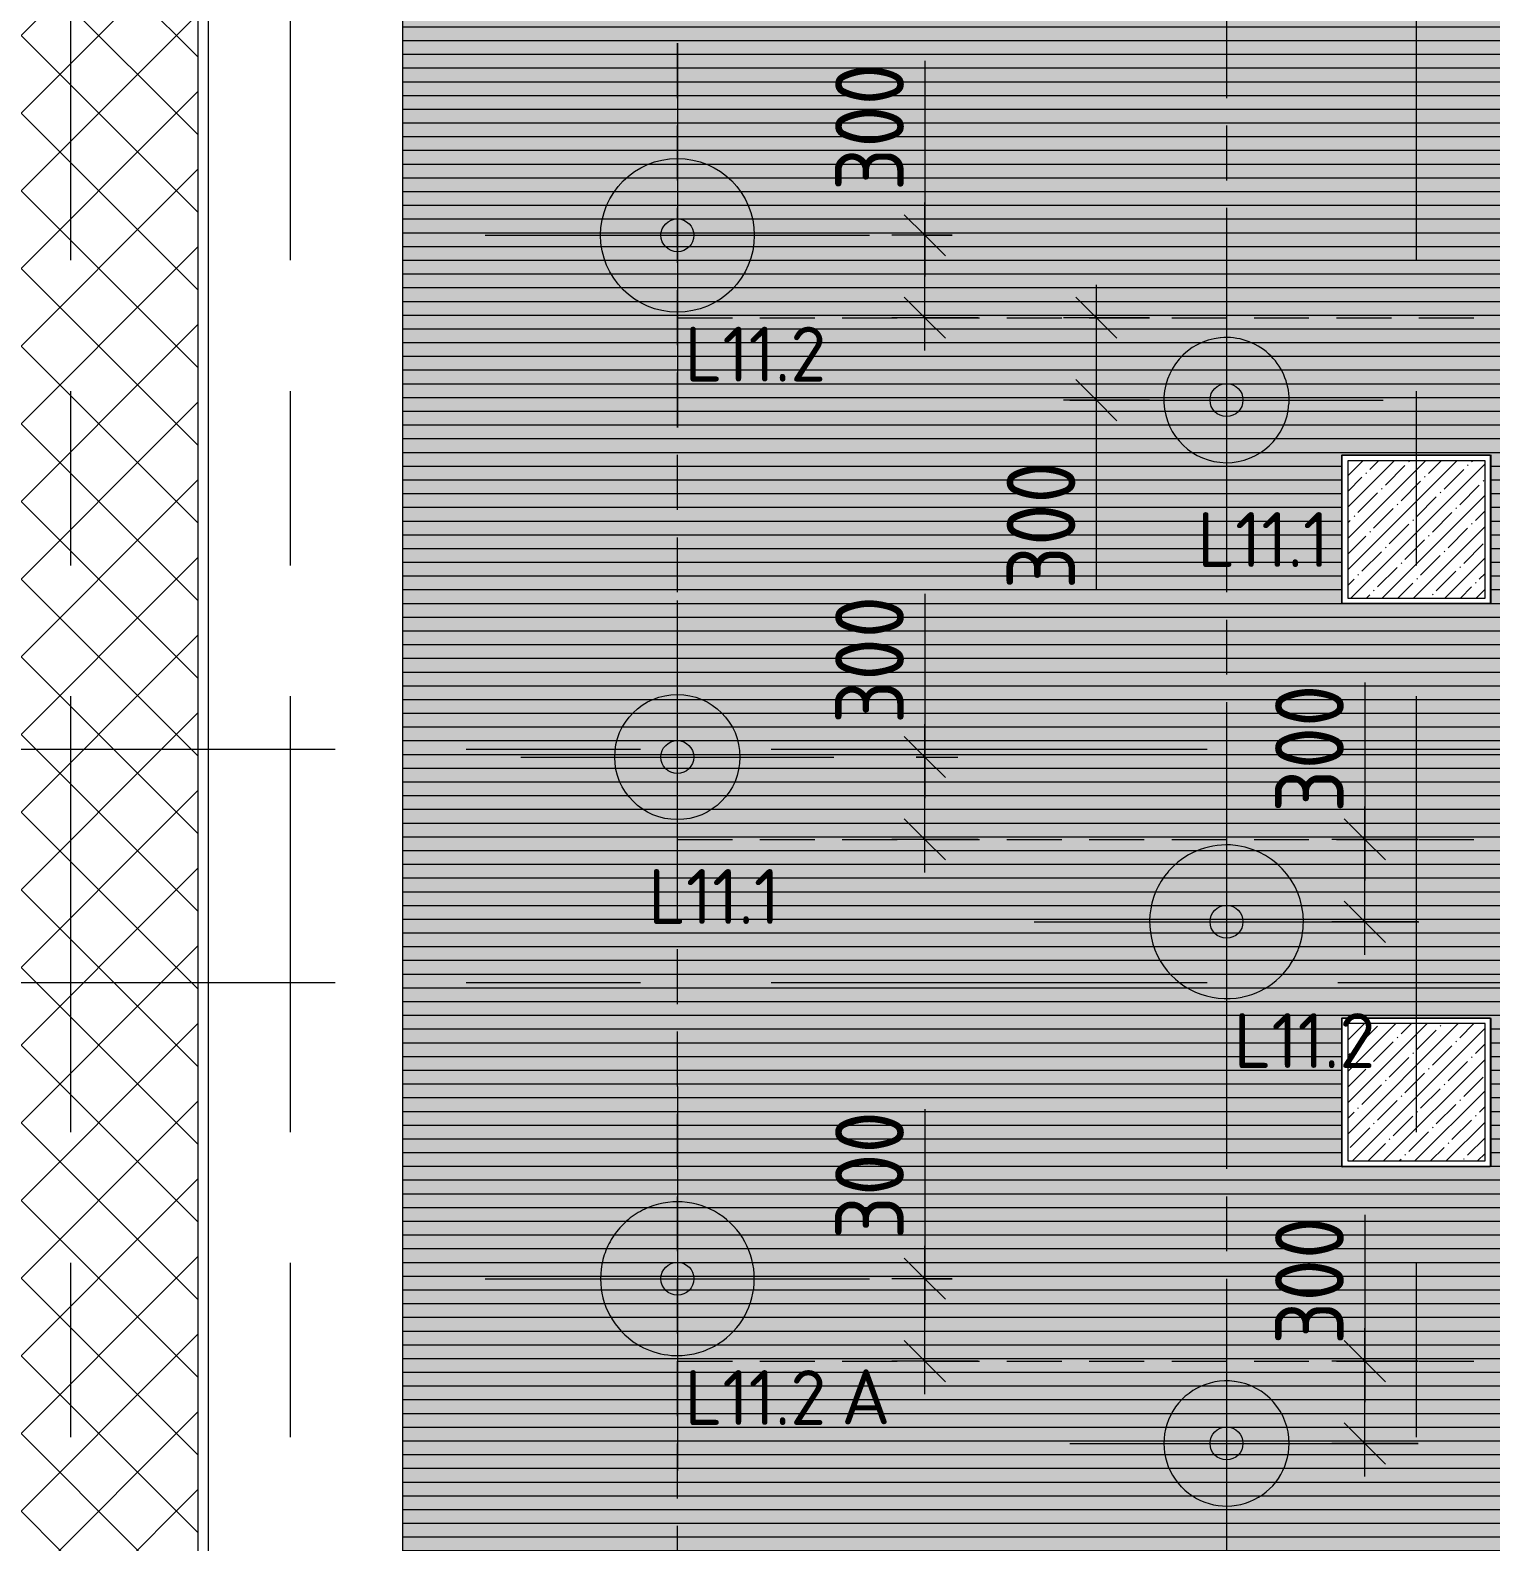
# Model space of a CAD drawing. Header units: millimetres. Extents: x 35224 to 234359, y -8553 to 29000.
# Drawn here: x 65512 to 70831, y 19263 to 24768 of the extents above; entities that cross this region are included whole.
import ezdxf

# ---------------------------------------------------------------- set-up
doc = ezdxf.new("R2010")
doc.units = ezdxf.units.MM
doc.linetypes.add('ADSK_Штрих_ш2 п1', pattern=[300, 200, -100])
doc.linetypes.add('Осевая', pattern=[3175, 635, -476.25, 1587.5, -476.25])
for name, color, linetype, lineweight in [('A-ANNO-DIMS', 7, 'Continuous', 9), ('A-ANNO-DIMS-100', 7, 'Continuous', 9), ('A-CLNG-PATT', 7, 'Continuous', 9), ('A-DETL-1', 7, 'ADSK_Штрих_ш2 п1', 9), ('A-DETL-GENF', 7, 'Continuous', 9), ('A-GENM', 7, 'Continuous', 9), ('E-LITE-EQPM-IDEN', 7, 'Continuous', 9), ('I-WALL', 7, 'Continuous', 9), ('S-COLS', 7, 'Continuous', 9), ('Оси-2', 7, 'Осевая', 9)]:
    doc.layers.add(name, color=color, linetype=linetype, lineweight=lineweight)
for name, color, linetype, lineweight, true_color in [('A-CLNG-1', 7, 'Continuous', 9, 0xc0c0c0), ('E-LITE-EQPM-1', 1, 'Continuous', 9, 0xff0000), ('G-ANNO-TEXT-1', 1, 'Continuous', 9, 0xff0000)]:
    doc.layers.add(name, color=color, linetype=linetype, lineweight=lineweight, true_color=true_color)
doc.layers.add('A-CLNG-PATT-1', color=7, linetype='Continuous', lineweight=9, transparency=1)
doc.styles.add('GOST Common', font='GOST_Common.ttf', dxfattribs={"height": 200})
doc.styles.add('ISOCPEUR', font='isocpeur.ttf', dxfattribs={"width": 0.9, "height": 250})
doc.styles.add('ISOCPEUR_1', font='isocpeur.ttf', dxfattribs={"height": 200})
doc.dimstyles.new('ISO-2_5_0_9К_БОЛЬШОЙ_1', dxfattribs={"dimscale": 304.8, "dimtxt": 248.995294, "dimasz": 0.492126, "dimexe": 0.393701, "dimexo": 0.984252, "dimgap": 0, "dimtad": 1, "dimdec": 0, "dimrnd": 10, "dimzin": 0, "dimdsep": 46, "dimtxsty": 'ISOCPEUR', "dimblk1": 'OBLIQUE', "dimblk2": 'OBLIQUE', "dimsah": 1, "dimcen": 0.09, "dimdle": 0.393701, "dimazin": 0, "dimtfac": 1, "dimtdec": 4, "dimtix": 1, "dimtmove": 1, "dimatfit": 3, "dimfxl": 1, "dimtvp": 1, "dimtolj": 1, "dimtzin": 0, "dimarcsym": 2})

# ---------------------------------------------------------------- blocks, each defined once
blk = doc.blocks.new('BSC_Колонна _Прямоугольная - 500х500-V19-План расстановки осветительного оборудования 3 этажа в осях 12-23')
at = {"layer": 'S-COLS'}
h = blk.add_hatch(dxfattribs=at)
h.set_pattern_fill('FP_14', color=256, style=0, pattern_type=2)
h.set_pattern_definition([(45, (-70560, -22950), (-57.02463, 57.02463), []), (45, (-70502.975, -22950), (-57.02463, 57.02463), [100.806, -20.161, 3.353, -16.808])])
h.paths.add_polyline_path([(-250, -250), (250, -250), (250, 250), (-250, 250)])
for p, q in [((250, 250), (-250, 250)), ((-250, 250), (-250, -250)), ((250, -250), (250, 250)), ((-250, -250), (250, -250))]:
    blk.add_line(p, q, dxfattribs=at)
blk = doc.blocks.new('парапет5 - парапет-20001254-План расстановки осветительного оборудования 3 этажа в осях 12-23')
at = {"layer": 'A-GENM'}
for p, q in [((66122.1, 26658.1), (66122.1, 11257)), ((66160.1, 26658.1), (66160.1, 11257)), ((66868.6, 11257), (66868.6, 26658.1))]:
    blk.add_line(p, q, dxfattribs=at)
blk = doc.blocks.new('BSC_Колонна _Прямоугольная - 500х500-V27-План расстановки осветительного оборудования 3 этажа в осях 12-23')
at = {"layer": 'S-COLS'}
h = blk.add_hatch(dxfattribs=at)
h.set_pattern_fill('FP_21', color=256, style=0, pattern_type=2)
h.set_pattern_definition([(45, (-70560, -20900), (-57.02463, 57.02463), []), (45, (-70502.975, -20900), (-57.02463, 57.02463), [100.806, -20.161, 3.353, -16.808])])
h.paths.add_polyline_path([(-250, -250), (250, -250), (250, 250), (-250, 250)])
for p, q in [((250, 250), (-250, 250)), ((-250, 250), (-250, -250)), ((250, -250), (250, 250)), ((-250, -250), (250, -250))]:
    blk.add_line(p, q, dxfattribs=at)
blk = doc.blocks.new('BOLA Подвесной круглый светильник - 560мм-32913186-План расстановки осветительного оборудования 3 этажа в осях 12-23')
at = {"layer": 'A-DETL-GENF'}
for p, q in [((0, 700), (0, -700)), ((-700, 0), (419.8, 0)), ((420.8, 0), (700, 0))]:
    blk.add_line(p, q, dxfattribs=at)
for radius in [280, 60]:
    blk.add_circle((0, 0), radius, dxfattribs=at)
blk = doc.blocks.new('BOLA Подвесной круглый светильник - Накладной точечный 2-V58-План расстановки осветительного оборудования 3 этажа в осях 12-23')
at = {"layer": 'A-DETL-GENF'}
for p, q in [((0, 570), (0, 204.9)), ((0, 204), (0, -270.2)), ((-570, 0), (-242.9, 0)), ((-241.9, 0), (211.7, 0)), ((212.7, 0), (420.3, 0)), ((421.3, 0), (452.8, 0)), ((453.8, 0), (570, 0)), ((0, -271.4), (0, -570))]:
    blk.add_line(p, q, dxfattribs=at)
blk.add_circle((0, 0), 60, dxfattribs=at)
for start, end in [(95.6881, 356.4943), (360, 95.4359), (356.7098, 360)]:
    blk.add_arc((0, 0), 228, start, end, dxfattribs=at)
blk = doc.blocks.new('BOLA Подвесной круглый светильник - 560мм-V61-План расстановки осветительного оборудования 3 этажа в осях 12-23')
at = {"layer": 'A-DETL-GENF'}
for p, q in [((0, 700), (0, -700)), ((-700, 0), (426.9, 0)), ((427.9, 0), (577.6, 0)), ((578.6, 0), (700, 0))]:
    blk.add_line(p, q, dxfattribs=at)
for radius in [280, 60]:
    blk.add_circle((0, 0), radius, dxfattribs=at)
blk = doc.blocks.new('BOLA Подвесной круглый светильник - Накладной точечный 2-V53-План расстановки осветительного оборудования 3 этажа в осях 12-23')
at = {"layer": 'A-DETL-GENF'}
for p, q in [((0, 570), (0, -570)), ((-570, 0), (570, 0))]:
    blk.add_line(p, q, dxfattribs=at)
for radius in [228, 60]:
    blk.add_circle((0, 0), radius, dxfattribs=at)
blk = doc.blocks.new('BOLA Подвесной круглый светильник - 560мм-V66-План расстановки осветительного оборудования 3 этажа в осях 12-23')
at = {"layer": 'A-DETL-GENF'}
for p, q in [((0, 700), (0, -700)), ((-700, 0), (-103.3, 0)), ((-102.3, 0), (193.6, 0)), ((194.6, 0), (420.4, 0)), ((421.4, 0), (545.9, 0)), ((546.9, 0), (700, 0))]:
    blk.add_line(p, q, dxfattribs=at)
blk.add_circle((0, 0), 60, dxfattribs=at)
for start, end in [(87.306, 138.9326), (360, 87.1084), (139.1169, 281.7455), (338.9041, 360), (281.9333, 338.6924)]:
    blk.add_arc((0, 0), 280, start, end, dxfattribs=at)
blk = doc.blocks.new('BOLA Подвесной круглый светильник - Накладной точечный 2-V73-План расстановки осветительного оборудования 3 этажа в осях 12-23')
at = {"layer": 'A-DETL-GENF'}
for p, q in [((0, 570), (0, -570)), ((-570, 0), (-84.7, 0)), ((-83.7, 0), (420.4, 0)), ((421.4, 0), (530.3, 0)), ((531.3, 0), (570, 0))]:
    blk.add_line(p, q, dxfattribs=at)
blk.add_circle((0, 0), 60, dxfattribs=at)
for start, end in [(82.8785, 223.7952), (360, 82.6264), (224.0392, 360)]:
    blk.add_arc((0, 0), 228, start, end, dxfattribs=at)
blk = doc.blocks.new('BOLA Подвесной круглый светильник - 560мм-V76-План расстановки осветительного оборудования 3 этажа в осях 12-23')
at = {"layer": 'A-DETL-GENF'}
for p, q in [((0, 700), (0, -700)), ((-700, 0), (700, 0))]:
    blk.add_line(p, q, dxfattribs=at)
blk.add_circle((0, 0), 60, dxfattribs=at)
for start, end in [(360, 115.2), (115.2, 129.6), (129.6, 144), (144, 158.4), (158.4, 172.8), (172.8, 230.4), (302.4, 360), (230.4, 273.6), (273.6, 288), (288, 302.4)]:
    blk.add_arc((0, 0), 280, start, end, dxfattribs=at)
blk = doc.blocks.new('DIMBLOCK129-План расстановки осветительного оборудования 3 этажа в осях 12-23')
at = {"layer": 'A-ANNO-DIMS-100'}
for p, q in [((68770.2, 24656.3), (68770.2, 24082.2)), ((68770.2, 23601), (68770.2, 24141)), ((68770.2, 24082.2), (68770.2, 23871)), ((68869, 24021), (68650.2, 24021)), ((68770.2, 24021), (68869, 24021)), ((68964.1, 23721), (68650.2, 23721)), ((68770.2, 23721), (68964.1, 23721))]:
    blk.add_line(p, q, dxfattribs=at)
at = {"layer": 'A-ANNO-DIMS-100', "lineweight": 20}
for p, q in [((68770.2, 24021), (68695.2, 24096)), ((68770.2, 24021), (68845.2, 23946)), ((68770.2, 23721), (68695.2, 23796)), ((68770.2, 23721), (68845.2, 23646))]:
    blk.add_line(p, q, dxfattribs=at)
at = {"layer": 'A-ANNO-DIMS-100', "color": 0, "insert": (68443.6, 24182.2), "char_height": 250, "width": 568.858, "attachment_point": 1, "rotation": 90, "line_spacing_factor": 1.149209, "style": 'ISOCPEUR'}
blk.add_mtext('300', dxfattribs=at)
blk = doc.blocks.new('_Oblique')
at = {"color": 0, "linetype": 'ByBlock', "lineweight": -2}
blk.add_line((-0.5, -0.5), (0.5, 0.5), dxfattribs=at)
blk = doc.blocks.new('DIMBLOCK130-План расстановки осветительного оборудования 3 этажа в осях 12-23')
at = {"layer": 'A-ANNO-DIMS-100'}
for p, q in [((69394.7, 23301), (69394.7, 23841)), ((69588.6, 23721), (69274.7, 23721)), ((69394.7, 23721), (69588.6, 23721)), ((69394.7, 23305.7), (69394.7, 23571)), ((69588.6, 23421), (69274.7, 23421)), ((69394.7, 23421), (69588.6, 23421)), ((69394.7, 22731.7), (69394.7, 23305.7))]:
    blk.add_line(p, q, dxfattribs=at)
at = {"layer": 'A-ANNO-DIMS-100', "lineweight": 20}
for p, q in [((69394.7, 23721), (69319.7, 23796)), ((69394.7, 23721), (69469.7, 23646)), ((69394.7, 23421), (69319.7, 23496)), ((69394.7, 23421), (69469.7, 23346))]:
    blk.add_line(p, q, dxfattribs=at)
at = {"layer": 'A-ANNO-DIMS-100', "color": 0, "insert": (69068, 22731.7), "char_height": 250, "width": 568.858, "attachment_point": 1, "rotation": 90, "line_spacing_factor": 1.149209, "style": 'ISOCPEUR'}
blk.add_mtext('300', dxfattribs=at)
blk = doc.blocks.new('DIMBLOCK132-План расстановки осветительного оборудования 3 этажа в осях 12-23')
at = {"layer": 'A-ANNO-DIMS-100'}
for p, q in [((69394.7, 23301), (69394.7, 23841)), ((69588.6, 23721), (69274.7, 23721)), ((69394.7, 23721), (69588.6, 23721)), ((69394.7, 23305.7), (69394.7, 23571)), ((69588.6, 23421), (69274.7, 23421)), ((69394.7, 23421), (69588.6, 23421)), ((69394.7, 22731.7), (69394.7, 23305.7))]:
    blk.add_line(p, q, dxfattribs=at)
at = {"layer": 'A-ANNO-DIMS-100', "lineweight": 20}
for p, q in [((69394.7, 23721), (69319.7, 23796)), ((69394.7, 23721), (69469.7, 23646)), ((69394.7, 23421), (69319.7, 23496)), ((69394.7, 23421), (69469.7, 23346))]:
    blk.add_line(p, q, dxfattribs=at)
at = {"layer": 'A-ANNO-DIMS-100', "color": 0, "insert": (69068, 22731.7), "char_height": 250, "width": 568.858, "attachment_point": 1, "rotation": 90, "line_spacing_factor": 1.149209, "style": 'ISOCPEUR'}
blk.add_mtext('300', dxfattribs=at)
blk = doc.blocks.new('DIMBLOCK134-План расстановки осветительного оборудования 3 этажа в осях 12-23')
at = {"layer": 'A-ANNO-DIMS-100'}
for p, q in [((69394.7, 23301), (69394.7, 23841)), ((69588.6, 23721), (69274.7, 23721)), ((69394.7, 23721), (69588.6, 23721)), ((69394.7, 23305.7), (69394.7, 23571)), ((69588.6, 23421), (69274.7, 23421)), ((69394.7, 23421), (69588.6, 23421)), ((69394.7, 22731.7), (69394.7, 23305.7))]:
    blk.add_line(p, q, dxfattribs=at)
at = {"layer": 'A-ANNO-DIMS-100', "lineweight": 20}
for p, q in [((69394.7, 23721), (69319.7, 23796)), ((69394.7, 23721), (69469.7, 23646)), ((69394.7, 23421), (69319.7, 23496)), ((69394.7, 23421), (69469.7, 23346))]:
    blk.add_line(p, q, dxfattribs=at)
at = {"layer": 'A-ANNO-DIMS-100', "color": 0, "insert": (69068, 22731.7), "char_height": 250, "width": 568.858, "attachment_point": 1, "rotation": 90, "line_spacing_factor": 1.149209, "style": 'ISOCPEUR'}
blk.add_mtext('300', dxfattribs=at)
blk = doc.blocks.new('DIMBLOCK136-План расстановки осветительного оборудования 3 этажа в осях 12-23')
at = {"layer": 'A-ANNO-DIMS-100'}
for p, q in [((69394.7, 23301), (69394.7, 23841)), ((69588.6, 23721), (69274.7, 23721)), ((69394.7, 23721), (69588.6, 23721)), ((69394.7, 23305.7), (69394.7, 23571)), ((69588.6, 23421), (69274.7, 23421)), ((69394.7, 23421), (69588.6, 23421)), ((69394.7, 22731.7), (69394.7, 23305.7))]:
    blk.add_line(p, q, dxfattribs=at)
at = {"layer": 'A-ANNO-DIMS-100', "lineweight": 20}
for p, q in [((69394.7, 23721), (69319.7, 23796)), ((69394.7, 23721), (69469.7, 23646)), ((69394.7, 23421), (69319.7, 23496)), ((69394.7, 23421), (69469.7, 23346))]:
    blk.add_line(p, q, dxfattribs=at)
at = {"layer": 'A-ANNO-DIMS-100', "color": 0, "insert": (69068, 22731.7), "char_height": 250, "width": 568.858, "attachment_point": 1, "rotation": 90, "line_spacing_factor": 1.149209, "style": 'ISOCPEUR'}
blk.add_mtext('300', dxfattribs=at)
blk = doc.blocks.new('DIMBLOCK139-План расстановки осветительного оборудования 3 этажа в осях 12-23')
at = {"layer": 'A-ANNO-DIMS-100'}
for p, q in [((68770.2, 22715.2), (68770.2, 22141.1)), ((68770.2, 21701), (68770.2, 22241)), ((68770.2, 22141.1), (68770.2, 21971)), ((68738.6, 22121), (68890.2, 22121)), ((68770.2, 22121), (68738.6, 22121)), ((68964.1, 21821), (68650.2, 21821)), ((68770.2, 21821), (68964.1, 21821))]:
    blk.add_line(p, q, dxfattribs=at)
at = {"layer": 'A-ANNO-DIMS-100', "lineweight": 20}
for p, q in [((68770.2, 22121), (68695.2, 22196)), ((68770.2, 22121), (68845.2, 22046)), ((68770.2, 21821), (68695.2, 21896)), ((68770.2, 21821), (68845.2, 21746))]:
    blk.add_line(p, q, dxfattribs=at)
at = {"layer": 'A-ANNO-DIMS-100', "color": 0, "insert": (68443.6, 22241.1), "char_height": 250, "width": 568.858, "attachment_point": 1, "rotation": 90, "line_spacing_factor": 1.149209, "style": 'ISOCPEUR'}
blk.add_mtext('300', dxfattribs=at)
blk = doc.blocks.new('DIMBLOCK140-План расстановки осветительного оборудования 3 этажа в осях 12-23')
at = {"layer": 'A-ANNO-DIMS-100'}
for p, q in [((68770.2, 20838.7), (68770.2, 20264.6)), ((68770.2, 19801), (68770.2, 20341)), ((68770.2, 20264.6), (68770.2, 20071)), ((68869, 20221), (68650.2, 20221)), ((68770.2, 20221), (68869, 20221)), ((68964.1, 19921), (68650.2, 19921)), ((68770.2, 19921), (68964.1, 19921))]:
    blk.add_line(p, q, dxfattribs=at)
at = {"layer": 'A-ANNO-DIMS-100', "lineweight": 20}
for p, q in [((68770.2, 20221), (68695.2, 20296)), ((68770.2, 20221), (68845.2, 20146)), ((68770.2, 19921), (68695.2, 19996)), ((68770.2, 19921), (68845.2, 19846))]:
    blk.add_line(p, q, dxfattribs=at)
at = {"layer": 'A-ANNO-DIMS-100', "color": 0, "insert": (68443.6, 20364.6), "char_height": 250, "width": 568.858, "attachment_point": 1, "rotation": 90, "line_spacing_factor": 1.149209, "style": 'ISOCPEUR'}
blk.add_mtext('300', dxfattribs=at)
blk = doc.blocks.new('DIMBLOCK144-План расстановки осветительного оборудования 3 этажа в осях 12-23')
at = {"layer": 'A-ANNO-DIMS-100'}
for p, q in [((70372.3, 20454.1), (70372.3, 19880.1)), ((70372.3, 19501), (70372.3, 20041)), ((70566.2, 19921), (70252.3, 19921)), ((70372.3, 19921), (70566.2, 19921)), ((70372.3, 19880.1), (70372.3, 19771)), ((70566.2, 19621), (70252.3, 19621)), ((70372.3, 19621), (70566.2, 19621))]:
    blk.add_line(p, q, dxfattribs=at)
at = {"layer": 'A-ANNO-DIMS-100', "lineweight": 20}
for p, q in [((70372.3, 19921), (70297.3, 19996)), ((70372.3, 19921), (70447.3, 19846)), ((70372.3, 19621), (70297.3, 19696)), ((70372.3, 19621), (70447.3, 19546))]:
    blk.add_line(p, q, dxfattribs=at)
at = {"layer": 'A-ANNO-DIMS-100', "color": 0, "insert": (70045.7, 19980.1), "char_height": 250, "width": 568.858, "attachment_point": 1, "rotation": 90, "line_spacing_factor": 1.149209, "style": 'ISOCPEUR'}
blk.add_mtext('300', dxfattribs=at)
blk = doc.blocks.new('DIMBLOCK145-План расстановки осветительного оборудования 3 этажа в осях 12-23')
at = {"layer": 'A-ANNO-DIMS-100'}
for p, q in [((70372.3, 22392.2), (70372.3, 21818.1)), ((70372.3, 21401), (70372.3, 21941)), ((70566.2, 21821), (70252.3, 21821)), ((70372.3, 21821), (70566.2, 21821)), ((70372.3, 21818.1), (70372.3, 21671)), ((70566.2, 21521), (70252.3, 21521)), ((70372.3, 21521), (70566.2, 21521))]:
    blk.add_line(p, q, dxfattribs=at)
at = {"layer": 'A-ANNO-DIMS-100', "lineweight": 20}
for p, q in [((70372.3, 21821), (70297.3, 21896)), ((70372.3, 21821), (70447.3, 21746)), ((70372.3, 21521), (70297.3, 21596)), ((70372.3, 21521), (70447.3, 21446))]:
    blk.add_line(p, q, dxfattribs=at)
at = {"layer": 'A-ANNO-DIMS-100', "color": 0, "insert": (70045.7, 21918.1), "char_height": 250, "width": 568.858, "attachment_point": 1, "rotation": 90, "line_spacing_factor": 1.149209, "style": 'ISOCPEUR'}
blk.add_mtext('300', dxfattribs=at)

msp = doc.modelspace()

# ---------------------------------------------------------------- hatches: boundary and pattern name
at = {"layer": 'A-CLNG-PATT'}
h = msp.add_hatch(dxfattribs=at)
h.set_pattern_fill('FP_54', color=256, style=0, pattern_type=2)
h.set_pattern_definition([(180, (75779.226, 21830.566), (-6e-15, -50), [])])
h.paths.add_polyline_path([(83397.5, 11600), (83536, 11600), (83536, 11623.8), (83503.9, 11623.8), (83503.9, 12370.3), (84436, 12370.3), (84436, 12546), (84166.5, 12546), (84166.5, 12540), (84103.5, 12540), (84103.5, 12603), (84109.5, 12603), (84109.5, 12546), (84150, 12546), (84149.7, 12573.8), (84132, 12573.8), (84132.3, 13341.8), (84150, 13341.8), (84148.8, 13369.6), (84109.5, 13369.6), (84109.5, 13312.6), (84103.5, 13312.6), (84103.5, 13375.6), (84166.5, 13375.6), (84166.5, 13369.6), (84436, 13369.6), (84436, 15073.2), (84324.5, 15129), (84179, 15129), (84179, 15440), (79101, 15440), (79101, 15129), (78559, 15129), (78559, 15440), (74061, 15440), (74061, 15129), (73522, 15129), (73522, 15671), (73836, 15671), (73836, 18579), (73519, 18579), (73519, 19121), (74061, 19121), (74061, 18840), (78559, 18840), (78559, 19121), (79101, 19121), (79101, 18840), (84179, 18840), (84179, 19121), (84236, 19121), (84236, 22679), (83004, 22679), (83004, 26600), (81171, 26600), (81171, 26579), (80629, 26579), (80629, 26600), (77271, 26600), (77271, 26579), (76729, 26579), (76729, 26600), (74061, 26600), (74061, 26579), (73519, 26579), (73519, 26600), (70831, 26600), (70831, 26579), (70289, 26579), (70289, 26600), (66868.6, 26599.5), (66868.6, 13621), (68671, 13621), (68671, 11900), (70289, 11900), (70289, 12221), (70831, 12221), (70831, 11900), (73519, 11900), (73519, 12321), (79921, 12321), (79921, 12100), (79936, 12100), (79936, 11600), (81943.7, 11600)])
h.paths.add_polyline_path([(84150, 12609), (84231, 12609), (84231, 13306.6), (84150, 13306.6), (84150, 12686.7)])
h.paths.add_polyline_path([(84301, 12609), (84301, 13306.6), (84249, 13306.6), (84249, 12609)])
h.paths.add_polyline_path([(84319, 12609), (84371, 12609), (84371, 13306.6), (84319, 13306.6), (84319, 12686.7)])
h.paths.add_polyline_path([(84389, 12609), (84436, 12609), (84436, 13306.6), (84389, 13306.6), (84389, 12686.7)])
h.paths.add_polyline_path([(70290, 15130), (70290, 15670), (70830, 15670), (70830, 15130), (70313, 15130)])
h.paths.add_polyline_path([(70313, 20630), (70290, 20630), (70290, 21170), (70830, 21170), (70830, 20630)])
h.paths.add_polyline_path([(81170, 22680), (80630, 22680), (80630, 23220), (81170, 23220), (81170, 23054.3)])
h.paths.add_polyline_path([(77270, 22680), (76730, 22680), (76730, 23220), (77270, 23220), (77270, 23054.3)])
h.paths.add_polyline_path([(73520, 22680), (73520, 23220), (74060, 23220), (74060, 22680)])
h.paths.add_polyline_path([(70830, 22680), (70290, 22680), (70290, 23220), (70830, 23220)])
h = msp.add_hatch(dxfattribs=at)
h.set_pattern_fill('FP_50', color=256, style=0, pattern_type=2)
h.set_pattern_definition([(45, (0, 0), (-141.42136, 141.42136), []), (135, (0, 0), (-141.42136, -141.42136), [])])
h.paths.add_polyline_path([(66122.1, 12300), (66122.1, 26500), (42760, 26500), (42760, 12300), (65951.5, 12300)])
h.paths.add_polyline_path([(61160, 14457), (60960, 14457), (60960, 14657), (61160, 14657)])
h.paths.add_polyline_path([(62160, 14457), (61960, 14457), (61960, 14657), (62160, 14657)])
h.paths.add_polyline_path([(55160, 14457), (54960, 14457), (54960, 14657), (55160, 14657)])
h.paths.add_polyline_path([(53960, 14457), (53960, 14657), (54160, 14657), (54160, 14457)])
at = {"layer": 'A-CLNG-PATT-1'}
h = msp.add_hatch(color=256, dxfattribs=at)
h.paths.add_polyline_path([(83397.5, 11600), (83536, 11600), (83536, 11623.8), (83503.9, 11623.8), (83503.9, 12370.3), (84436, 12370.3), (84436, 12546), (84166.5, 12546), (84166.5, 12540), (84103.5, 12540), (84103.5, 12603), (84109.5, 12603), (84109.5, 12546), (84150, 12546), (84149.7, 12573.8), (84132, 12573.8), (84132.3, 13341.8), (84150, 13341.8), (84148.8, 13369.6), (84109.5, 13369.6), (84109.5, 13312.6), (84103.5, 13312.6), (84103.5, 13375.6), (84166.5, 13375.6), (84166.5, 13369.6), (84436, 13369.6), (84436, 15073.2), (84324.5, 15129), (84178, 15129), (84178, 15440), (79100, 15440), (79100, 15129), (78558, 15129), (78558, 15440), (74060, 15440), (74060, 15129), (73521, 15130), (73522, 15671), (73836, 15671.1), (73836, 18579), (73518, 18579.8), (73519, 19121), (74060, 19121), (74061, 18840), (78558, 18840.1), (78559, 19121), (79100, 19121), (79101, 18840), (84178, 18840), (84179, 19121), (84236, 19121), (84236, 22679), (83003, 22680), (83003, 26600), (81170, 26600), (81170, 26579), (80628, 26579), (80628, 26600), (77270, 26600), (77270, 26579), (76728, 26579), (76728, 26600), (74060, 26600), (74060, 26579), (73518, 26579), (73518, 26600), (70830, 26600), (70830, 26579), (70288, 26579), (70288, 26600), (66868.6, 26599.5), (66868.6, 13621), (68670, 13621), (68671, 11920), (70288, 11920), (70289, 12221), (70830, 12221), (70831, 11920), (73518, 11920), (73519, 12321), (79920, 12320), (79921, 12100), (79936, 12100), (79936, 11600), (81943.7, 11600)])
h.paths.add_polyline_path([(84150, 12609), (84231, 12609), (84231, 13306.6), (84150, 13306.6), (84150, 12686.7)])
h.paths.add_polyline_path([(84249, 12609), (84301, 12609), (84301, 13306.6), (84249, 13306.6), (84249, 12686.7)])
h.paths.add_polyline_path([(84319, 12609), (84371, 12609), (84371, 13306.6), (84319, 13306.6), (84319, 12686.7)])
h.paths.add_polyline_path([(84389, 12609), (84436, 12609), (84436, 13306.6), (84389, 13306.6), (84389, 12686.7)])
h.paths.add_polyline_path([(70290, 15130), (70289, 15130), (70290, 15670), (70829, 15668.9), (70829, 15130), (70313, 15130)])
h.paths.add_polyline_path([(70289, 20630), (70290, 21170), (70829, 21169.4), (70829, 20630), (70290, 20630)])
h.paths.add_polyline_path([(80630, 22680), (80629, 22680.2), (80630, 23220), (81169, 23220), (81169, 22680)])
h.paths.add_polyline_path([(76730, 22680), (76729, 22680), (76730, 23220), (77269, 23220), (77269, 22680)])
h.paths.add_polyline_path([(73520, 22680), (73519, 22680), (73520, 23220), (74059, 23220), (74059, 22680)])
h.paths.add_polyline_path([(70313, 22680), (70289, 22681.1), (70290, 23220), (70829, 23220), (70829, 22680)])

# ---------------------------------------------------------------- linework, layer by layer
at = {"layer": 'A-CLNG-1'}
for p, q in [((70289, 22681.1), (70289, 23220)), ((70290, 23220), (70830, 23220)), ((70829, 23220), (70829, 22680)), ((70830, 23220), (70830, 22680)), ((70830, 22680), (70290, 22680)), ((70289, 20630), (70289, 21170)), ((70290, 21170), (70830, 21170)), ((70829, 21170), (70829, 20630)), ((70830, 21170), (70830, 20630)), ((70830, 20630), (70290, 20630))]:
    msp.add_line(p, q, dxfattribs=at)
at = {"layer": 'A-DETL-1'}
for p, q in [((67869, 16121), (67869, 25621)), ((69868.6, 25621), (69868.6, 12630)), ((67869, 23721), (81868.6, 23721)), ((67869, 21821), (83504.1, 21821)), ((67869, 19921), (83504.1, 19921))]:
    msp.add_line(p, q, dxfattribs=at)
at = {"layer": 'I-WALL'}
for p, q in [((70289, 23220), (70289, 23221)), ((70290, 22680), (70290, 23220)), ((70290.2, 23221), (70829, 23221)), ((70831, 23221), (70831, 22680.4)), ((70828.6, 22679), (70289, 22679)), ((70831, 22679), (70831, 22680)), ((70289, 21170), (70289, 21171)), ((70290, 20630), (70290, 21170)), ((70290.4, 21171), (70829, 21171)), ((70831, 21170), (70831, 21171)), ((70831, 21168.5), (70831, 20629)), ((70289, 20629), (70290, 20629)), ((70829, 20629), (70290.1, 20629))]:
    msp.add_line(p, q, dxfattribs=at)
at = {"layer": 'Оси-2'}
for p, q in [((65660, 593.7), (65660, 24850)), ((66460, 593.7), (66460, 24850)), ((70560, 593.7), (70560, 24850)), ((38524.2, 22150), (82250, 22150)), ((38524.2, 21300), (82250, 21300))]:
    msp.add_line(p, q, dxfattribs=at)

# ---------------------------------------------------------------- block references
at = {"layer": 'A-GENM'}
msp.add_blockref('парапет5 - парапет-20001254-План расстановки осветительного оборудования 3 этажа в осях 12-23', (0, 0), dxfattribs=at)
at = {"layer": 'E-LITE-EQPM-1'}
for name, p in [('BOLA Подвесной круглый светильник - 560мм-32913186-План расстановки осветительного оборудования 3 этажа в осях 12-23', (69868.6, 25321)), ('BOLA Подвесной круглый светильник - 560мм-V61-План расстановки осветительного оборудования 3 этажа в осях 12-23', (67869, 24021)), ('BOLA Подвесной круглый светильник - Накладной точечный 2-V58-План расстановки осветительного оборудования 3 этажа в осях 12-23', (69868.6, 23421)), ('BOLA Подвесной круглый светильник - Накладной точечный 2-V53-План расстановки осветительного оборудования 3 этажа в осях 12-23', (67868.6, 22121)), ('BOLA Подвесной круглый светильник - 560мм-V66-План расстановки осветительного оборудования 3 этажа в осях 12-23', (69868.6, 21521)), ('BOLA Подвесной круглый светильник - 560мм-V76-План расстановки осветительного оборудования 3 этажа в осях 12-23', (67869, 20221)), ('BOLA Подвесной круглый светильник - Накладной точечный 2-V73-План расстановки осветительного оборудования 3 этажа в осях 12-23', (69868.6, 19621))]:
    msp.add_blockref(name, p, dxfattribs=at)
at = {"layer": 'S-COLS'}
for name, p in [('BSC_Колонна _Прямоугольная - 500х500-V19-План расстановки осветительного оборудования 3 этажа в осях 12-23', (70560, 22950)), ('BSC_Колонна _Прямоугольная - 500х500-V27-План расстановки осветительного оборудования 3 этажа в осях 12-23', (70560, 20900))]:
    msp.add_blockref(name, p, dxfattribs=at)

# ---------------------------------------------------------------- texts
at = {"layer": 'E-LITE-EQPM-IDEN', "char_height": 200, "attachment_point": 1, "style": 'GOST Common'}
for s, insert, width in [('L11.2', (67895.6, 23688.2), 665.401), ('L11.1', (69762.6, 23013), 609.282), ('L11.1', (67762.6, 21713), 609.282), ('L11.2', (69895.2, 21188.2), 665.401), ('L11.2', (67895.6, 19888.2), 665.401)]:
    msp.add_mtext(s, dxfattribs=dict(at, insert=insert, width=width))
at = {"layer": 'G-ANNO-TEXT-1', "insert": (68465.3, 19891), "char_height": 200, "width": 224.472, "attachment_point": 1, "style": 'ISOCPEUR_1'}
msp.add_mtext('\\fISOCPEUR|b0|i0|c204|p34|;А', dxfattribs=at)

# ---------------------------------------------------------------- dimensions: what is measured, and where the dimension line sits
at = {"layer": 'A-ANNO-DIMS'}
for base, p1, p2, override, picture, middle in [((68770.2, 24021), (68664.1, 23721), (68569, 24021), {"dimpost": '<>', "dimfxl": 314.714646}, 'DIMBLOCK129-План расстановки осветительного оборудования 3 этажа в осях 12-23', (68610.2, 24466.6)), ((69394.7, 23721), (69288.6, 23421), (69288.6, 23721), {"dimpost": '<>', "dimfxl": 300}, 'DIMBLOCK130-План расстановки осветительного оборудования 3 этажа в осях 12-23', (69234.7, 23016.1)), ((69394.7, 23721), (69288.6, 23421), (69288.6, 23721), {"dimpost": '<>', "dimfxl": 300}, 'DIMBLOCK132-План расстановки осветительного оборудования 3 этажа в осях 12-23', (69234.7, 23016.1)), ((69394.7, 23721), (69288.6, 23421), (69288.6, 23721), {"dimpost": '<>', "dimfxl": 300}, 'DIMBLOCK134-План расстановки осветительного оборудования 3 этажа в осях 12-23', (69234.7, 23016.1)), ((69394.7, 23721), (69288.6, 23421), (69288.6, 23721), {"dimpost": '<>', "dimfxl": 300}, 'DIMBLOCK136-План расстановки осветительного оборудования 3 этажа в осях 12-23', (69234.7, 23016.1)), ((68770.2, 22121), (68664.1, 21821), (68438.6, 22121), {"dimpost": '<>', "dimfxl": 375.307852}, 'DIMBLOCK139-План расстановки осветительного оборудования 3 этажа в осях 12-23', (68610.2, 22525.5)), ((70372.3, 21821), (70266.2, 21521), (70266.2, 21821), {"dimpost": '<>', "dimfxl": 300}, 'DIMBLOCK145-План расстановки осветительного оборудования 3 этажа в осях 12-23', (70212.4, 22202.5)), ((68770.2, 20221), (68664.1, 19921), (68569, 20221), {"dimpost": '<>', "dimfxl": 314.714646}, 'DIMBLOCK140-План расстановки осветительного оборудования 3 этажа в осях 12-23', (68610.2, 20649.1)), ((70372.3, 19921), (70266.2, 19621), (70266.2, 19921), {"dimpost": '<>', "dimfxl": 300}, 'DIMBLOCK144-План расстановки осветительного оборудования 3 этажа в осях 12-23', (70212.4, 20264.5))]:
    dim = msp.add_linear_dim(base=base, p1=p1, p2=p2, angle=90, dimstyle='ISO-2_5_0_9К_БОЛЬШОЙ_1', override=override, dxfattribs=at)
    dim.commit()
    dim.dimension.update_dxf_attribs({"geometry": picture, "text_midpoint": middle, "dimtype": 160, "text_rotation": 90})

doc.saveas('drawing.dxf')
